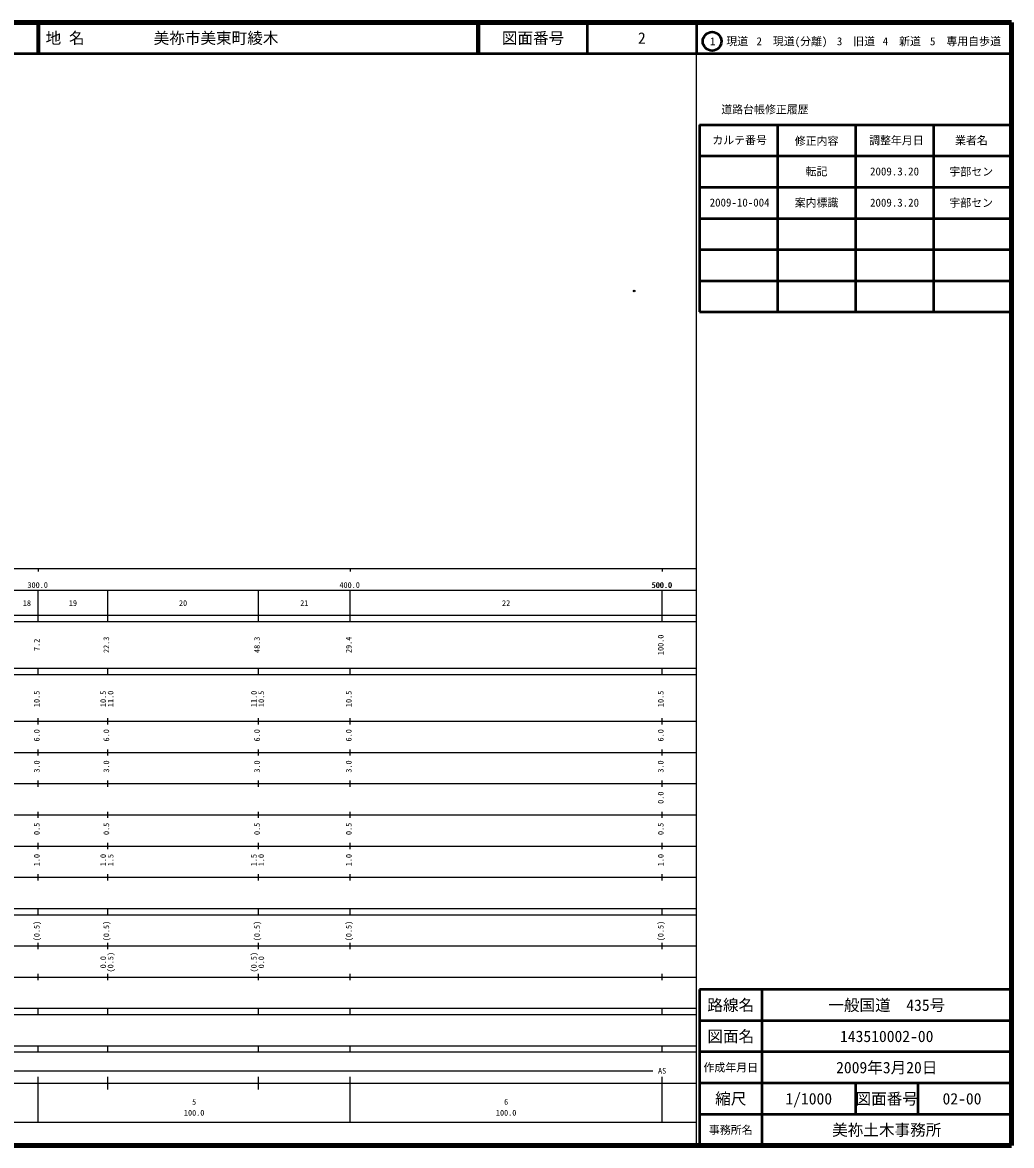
# Model space of a CAD drawing. Units: millimetres on the paper. Extents: x 40 to 680, y 20 to 380.
# Drawn here: x 363 to 680, y 20 to 380 of the extents above; entities that cross this region are included whole.
import ezdxf
from ezdxf.enums import TextEntityAlignment as Align

# ---------------------------------------------------------------- set-up
doc = ezdxf.new("R2010")
doc.units = ezdxf.units.MM
doc.header["$PDMODE"] = 32
doc.header["$PDSIZE"] = 0.5
doc.layers.add('S-OTRS', color=6, linetype='Continuous')
doc.layers.add('S-TTL-TXT', color=7, linetype='Continuous')
for name, color, linetype, lineweight in [('S-TTL', 2, 'Continuous', 140), ('S-TTL-BAND', 7, 'Continuous', 25), ('S-TTL-FRAM', 2, 'Continuous', 50), ('S-TTL-LINE', 7, 'Continuous', 50)]:
    doc.layers.add(name, color=color, linetype=linetype, lineweight=lineweight)
doc.styles.add('ＭＳ ゴシック', font='')
doc.styles.get('ＭＳ ゴシック').set_extended_font_data('MS Gothic')

msp = doc.modelspace()

# ---------------------------------------------------------------- linework, layer by layer
at = {"layer": 'S-OTRS'}
msp.add_point((559.038, 293.93), dxfattribs=at)
at = {"layer": 'S-TTL'}
for p, q in [((680, 380), (40, 380)), ((680, 380), (40, 380)), ((680, 20), (680, 380)), ((680, 20), (680, 380)), ((40, 20), (680, 20)), ((40, 20), (680, 20))]:
    msp.add_line(p, q, dxfattribs=at)
at = {"layer": 'S-TTL-BAND'}
for p, q in [((579, 20), (579, 370)), ((579, 20), (579, 370)), ((40, 205), (579, 205)), ((40, 205), (579, 205)), ((368, 205), (368, 204)), ((368, 205), (368, 204)), ((468, 205), (468, 204)), ((468, 205), (468, 204)), ((568, 205), (568, 204)), ((568, 205), (568, 204)), ((68, 198), (579, 198)), ((68, 198), (579, 198)), ((368, 188), (368, 198)), ((390.3, 188), (390.3, 198)), ((438.6, 188), (438.6, 198)), ((468, 188), (468, 198)), ((568, 188), (568, 198)), ((40, 190), (579, 190)), ((40, 190), (579, 190)), ((40, 188), (579, 188)), ((40, 188), (579, 188)), ((40, 173), (579, 173)), ((40, 173), (579, 173)), ((368, 171), (368, 173)), ((390.3, 171), (390.3, 173)), ((438.6, 171), (438.6, 173)), ((468, 171), (468, 173)), ((568, 171), (568, 173)), ((40, 171), (579, 171)), ((40, 171), (579, 171)), ((40, 156), (579, 156)), ((40, 156), (579, 156)), ((368, 155), (368, 157)), ((390.3, 155), (390.3, 157)), ((438.6, 155), (438.6, 157)), ((468, 155), (468, 157)), ((568, 155), (568, 157)), ((46, 146), (579, 146)), ((46, 146), (579, 146)), ((368, 145), (368, 147)), ((390.3, 145), (390.3, 147)), ((438.6, 145), (438.6, 147)), ((468, 145), (468, 147)), ((568, 145), (568, 147)), ((368, 135), (368, 137)), ((390.3, 135), (390.3, 137)), ((438.6, 135), (438.6, 137)), ((468, 135), (468, 137)), ((568, 135), (568, 137)), ((52, 136), (579, 136)), ((52, 136), (579, 136)), ((46, 126), (579, 126)), ((46, 126), (579, 126)), ((368, 125), (368, 127)), ((390.3, 125), (390.3, 127)), ((438.6, 125), (438.6, 127)), ((468, 125), (468, 127)), ((568, 125), (568, 127)), ((52, 116), (579, 116)), ((52, 116), (579, 116)), ((368, 115), (368, 117)), ((390.3, 115), (390.3, 117)), ((438.6, 115), (438.6, 117)), ((468, 115), (468, 117)), ((568, 115), (568, 117)), ((46, 106), (579, 106)), ((46, 106), (579, 106)), ((368, 105), (368, 107)), ((390.3, 105), (390.3, 107)), ((438.6, 105), (438.6, 107)), ((468, 105), (468, 107)), ((568, 105), (568, 107)), ((40, 96), (579, 96)), ((40, 96), (579, 96)), ((40, 94), (579, 94)), ((40, 94), (579, 94)), ((368, 94), (368, 96)), ((390.3, 94), (390.3, 96)), ((438.6, 94), (438.6, 96)), ((468, 94), (468, 96)), ((568, 94), (568, 96)), ((49, 84), (579, 84)), ((49, 84), (579, 84)), ((368, 83), (368, 85)), ((390.3, 83), (390.3, 85)), ((438.6, 83), (438.6, 85)), ((468, 83), (468, 85)), ((568, 83), (568, 85)), ((40, 74), (579, 74)), ((40, 74), (579, 74)), ((368, 73), (368, 75)), ((390.3, 73), (390.3, 75)), ((438.6, 73), (438.6, 75)), ((468, 73), (468, 75)), ((568, 73), (568, 75)), ((40, 64), (579, 64)), ((40, 64), (579, 64)), ((40, 62), (579, 62)), ((40, 62), (579, 62)), ((368, 62), (368, 64)), ((390.3, 62), (390.3, 64)), ((438.6, 62), (438.6, 64)), ((468, 62), (468, 64)), ((568, 62), (568, 64)), ((40, 52), (579, 52)), ((40, 52), (579, 52)), ((368, 50), (368, 52)), ((390.3, 50), (390.3, 52)), ((438.6, 50), (438.6, 52)), ((468, 50), (468, 52)), ((568, 50), (568, 52)), ((40, 50), (579, 50)), ((40, 50), (579, 50)), ((225.5, 44), (565, 44)), ((40, 40), (579, 40)), ((40, 40), (579, 40)), ((368, 27.5), (368, 42)), ((390.3, 38), (390.3, 42)), ((438.6, 38), (438.6, 42)), ((468, 27.5), (468, 42)), ((568, 27.5), (568, 42)), ((68, 27.5), (579, 27.5)), ((68, 27.5), (579, 27.5))]:
    msp.add_line(p, q, dxfattribs=at)
at = {"layer": 'S-TTL-FRAM'}
for p, q in [((580, 347.197), (580, 287.197)), ((580, 347.197), (680, 347.197)), ((580, 347.197), (580, 287.197)), ((580, 347.197), (680, 347.197)), ((580, 287.197), (680, 287.197)), ((580, 287.197), (680, 287.197)), ((680, 70), (580, 70)), ((580, 70), (580, 20)), ((680, 70), (580, 70)), ((580, 70), (580, 20))]:
    msp.add_line(p, q, dxfattribs=at)
at = {"layer": 'S-TTL-LINE'}
for p, q in [((367.75, 380), (367.75, 370)), ((367.75, 380), (367.75, 370)), ((368.25, 380), (368.25, 370)), ((368.25, 380), (368.25, 370)), ((508.747, 380), (508.747, 370)), ((508.747, 380), (508.747, 370)), ((509.247, 380), (509.247, 370)), ((509.247, 380), (509.247, 370)), ((543.997, 380), (543.997, 370)), ((543.997, 380), (543.997, 370)), ((579, 380), (579, 370)), ((579, 380), (579, 370)), ((40, 370), (680, 370)), ((40, 370), (680, 370)), ((605, 347.197), (605, 287.197)), ((605, 347.197), (605, 287.197)), ((630, 347.197), (630, 287.197)), ((630, 347.197), (630, 287.197)), ((655, 347.197), (655, 287.197)), ((655, 347.197), (655, 287.197)), ((580, 337.197), (680, 337.197)), ((580, 337.197), (680, 337.197)), ((580, 327.197), (680, 327.197)), ((580, 327.197), (680, 327.197)), ((580, 317.197), (680, 317.197)), ((580, 317.197), (680, 317.197)), ((580, 307.197), (680, 307.197)), ((580, 307.197), (680, 307.197)), ((580, 297.197), (680, 297.197)), ((580, 297.197), (680, 297.197)), ((600, 70), (600, 20)), ((600, 70), (600, 20)), ((680, 60), (580, 60)), ((680, 60), (580, 60)), ((680, 50), (580, 50)), ((680, 50), (580, 50)), ((680, 40), (580, 40)), ((680, 40), (580, 40)), ((630, 40), (630, 30)), ((630, 40), (630, 30)), ((650, 40), (650, 30)), ((650, 40), (650, 30)), ((680, 30), (580, 30)), ((680, 30), (580, 30))]:
    msp.add_line(p, q, dxfattribs=at)
msp.add_circle((584.031, 373.958), 3, dxfattribs=at)
msp.add_circle((584.031, 373.958), 3, dxfattribs=at)

# ---------------------------------------------------------------- texts
at = {"layer": 'S-TTL-BAND', "style": 'ＭＳ ゴシック'}
for s, p in [('300.0', (367.844, 198.195)), ('300.0', (367.844, 198.195)), ('400.0', (467.844, 198.195)), ('400.0', (467.844, 198.195)), ('500.0', (567.844, 198.195)), ('500.0', (567.844, 198.195)), ('500.0', (568, 198.195)), ('18', (364.4, 192.405)), ('19', (379.15, 192.405)), ('20', (414.45, 192.405)), ('21', (453.3, 192.405)), ('22', (518, 192.405)), ('AS', (568, 42.5)), ('5', (418, 32.523)), ('6', (518, 32.523)), ('100.0', (418, 29.033)), ('100.0', (518, 29.033))]:
    msp.add_text(s, height=1.833, dxfattribs=at).set_placement(p, align=Align.BOTTOM_CENTER)
for s, p in [('7.2', (369, 180.5)), ('22.3', (391.3, 180.5)), ('48.3', (439.6, 180.5)), ('29.4', (469, 180.5)), ('100.0', (569, 180.5)), ('10.5', (369, 163.174)), ('10.5', (390.3, 163.174)), ('11.0', (392.67, 163.174)), ('11.0', (438.6, 163.174)), ('10.5', (440.97, 163.174)), ('10.5', (469, 163.174)), ('10.5', (569, 163.174)), ('6.0', (369, 151.5)), ('6.0', (391.3, 151.5)), ('6.0', (439.6, 151.5)), ('6.0', (469, 151.5)), ('6.0', (569, 151.5)), ('3.0', (369, 141.5)), ('3.0', (391.3, 141.5)), ('3.0', (439.6, 141.5)), ('3.0', (469, 141.5)), ('3.0', (569, 141.5)), ('0.0', (569, 131.5)), ('0.5', (369, 121.5)), ('0.5', (391.3, 121.5)), ('0.5', (439.6, 121.5)), ('0.5', (469, 121.5)), ('0.5', (569, 121.5)), ('1.0', (369, 111.5)), ('1.0', (390.3, 111.5)), ('1.5', (392.67, 111.5)), ('1.5', (438.6, 111.5)), ('1.0', (440.97, 111.5)), ('1.0', (469, 111.5)), ('1.0', (569, 111.5)), ('(0.5)', (369, 88.764)), ('(0.5)', (391.3, 88.764)), ('(0.5)', (439.6, 88.764)), ('(0.5)', (469, 88.764)), ('(0.5)', (569, 88.764)), ('0.0', (390.3, 78.764)), ('(0.5)', (392.67, 78.764)), ('(0.5)', (438.6, 78.764)), ('0.0', (440.97, 78.764))]:
    msp.add_text(s, height=1.833, rotation=90, dxfattribs=at).set_placement(p, align=Align.BOTTOM_CENTER)
at = {"layer": 'S-TTL-TXT', "style": 'ＭＳ ゴシック'}
for s, p in [('地 名', (370.38, 375)), ('地 名', (370.38, 375)), ('美祢市美東町綾木', (405.024, 375))]:
    msp.add_text(s, height=3.666, dxfattribs=at).set_placement(p, align=Align.MIDDLE_LEFT)
for s, height, p in [('図面番号', 3.666, (526.622, 375)), ('図面番号', 3.666, (526.622, 375)), ('2', 3.666, (561.497, 375)), ('1\u3000現道', 2.566, (589.448, 373.958)), ('1\u3000現道', 2.566, (589.448, 373.958)), ('2\u3000現道(分離)', 2.566, (609.619, 373.958)), ('2\u3000現道(分離)', 2.566, (609.619, 373.958)), ('3\u3000旧道', 2.566, (630.121, 373.958)), ('3\u3000旧道', 2.566, (630.121, 373.958)), ('4\u3000新道', 2.566, (644.824, 373.958)), ('4\u3000新道', 2.566, (644.824, 373.958)), ('5\u3000専用自歩道', 2.566, (665.228, 373.958)), ('5\u3000専用自歩道', 2.566, (665.228, 373.958)), ('道路台帳修正履歴', 2.566, (600.968, 352.113)), ('道路台帳修正履歴', 2.566, (600.968, 352.113)), ('カルテ番号', 2.566, (592.839, 342.277)), ('カルテ番号', 2.566, (592.839, 342.277)), ('修正内容', 2.566, (617.509, 342.023)), ('修正内容', 2.566, (617.509, 342.023)), ('調整年月日', 2.566, (643.089, 342.197)), ('調整年月日', 2.566, (643.089, 342.197)), ('業者名', 2.566, (667.134, 342.197)), ('業者名', 2.566, (667.134, 342.197)), ('転記', 2.566, (617.5, 332.245)), ('2009.3.20', 2.566, (642.5, 332.245)), ('宇部セン', 2.566, (667.077, 332.189)), ('2009-10-004', 2.566, (592.839, 322.277)), ('案内標識', 2.566, (617.5, 322.245)), ('2009.3.20', 2.566, (642.5, 322.245)), ('宇部セン', 2.566, (667.077, 322.189)), ('路線名', 3.666, (590, 65)), ('路線名', 3.666, (590, 65)), ('路線名', 3.666, (590, 65)), ('路線名', 3.666, (590, 65)), ('一般国道\u3000435号', 3.666, (640, 65)), ('一般国道\u3000435号', 3.666, (640, 65)), ('図面名', 3.666, (590, 55)), ('図面名', 3.666, (590, 55)), ('図面名', 3.666, (590, 55)), ('図面名', 3.666, (590, 55)), ('143510002-00', 3.666, (640, 55)), ('143510002-00', 3.666, (640, 55)), ('2009年3月20日', 3.666, (640, 45)), ('2009年3月20日', 3.666, (640, 45)), ('作成年月日', 2.566, (590, 45)), ('作成年月日', 2.566, (590, 45)), ('作成年月日', 2.566, (590, 45)), ('作成年月日', 2.566, (590, 45)), ('縮尺', 3.666, (590, 35)), ('縮尺', 3.666, (590, 35)), ('縮尺', 3.666, (590, 35)), ('縮尺', 3.666, (590, 35)), ('1/1000', 3.666, (615, 35)), ('1/1000', 3.666, (615, 35)), ('図面番号', 3.666, (640, 35)), ('図面番号', 3.666, (640, 35)), ('図面番号', 3.666, (640, 35)), ('図面番号', 3.666, (640, 35)), ('02-00', 3.666, (664.125, 35)), ('02-00', 3.666, (664.125, 35)), ('事務所名', 2.566, (590, 25)), ('事務所名', 2.566, (590, 25)), ('事務所名', 2.566, (590, 25)), ('事務所名', 2.566, (590, 25)), ('美祢土木事務所', 3.666, (640, 25))]:
    msp.add_text(s, height=height, dxfattribs=at).set_placement(p, align=Align.MIDDLE_CENTER)

doc.saveas('drawing.dxf')
